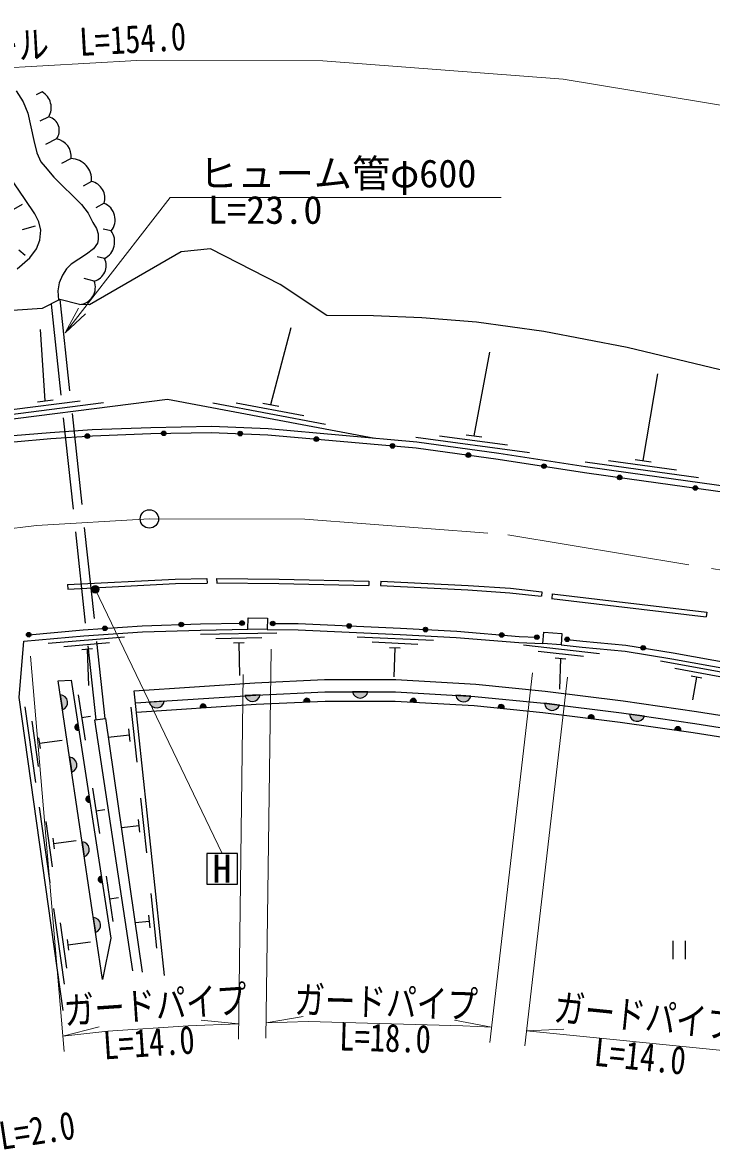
# Model space of a CAD drawing. Units: millimetres at full size, sheet at 1:1000; details may follow other scales. Extents: x 40000 to 680000, y 20000 to 380000.
# Drawn here: x 164459 to 209521, y 266057 to 339794 of the extents above; entities that cross this region are included whole.
import ezdxf
from ezdxf.enums import TextEntityAlignment as Align

# ---------------------------------------------------------------- set-up
doc = ezdxf.new("R2010")
doc.units = ezdxf.units.MM
doc.header["$LTSCALE"] = 1000
doc.linetypes.add('CHAIN', pattern=[18.5, 12, -1.5, 3.5, -1.5])
doc.linetypes.add('DASHED', pattern=[7.5, 6, -1.5])
for name, color, linetype, lineweight in [('M-BGD', 7, 'Continuous', 25), ('M-BMK', 2, 'CHAIN', 13), ('M-BMK-SRVR', 3, 'Continuous', 25), ('M-STR-HTXT', 7, 'Continuous', 13), ('M-STR-STRC', 7, 'Continuous', 25)]:
    doc.layers.add(name, color=color, linetype=linetype, lineweight=lineweight)
doc.styles.add('ＭＳ ゴシック', font='')
doc.styles.get('ＭＳ ゴシック').set_extended_font_data('MS Gothic')

# ---------------------------------------------------------------- blocks, each defined once
blk = doc.blocks.new('open_arrow')
at = {"color": 0, "linetype": 'Continuous', "lineweight": -2}
blk.add_lwpolyline([(7.5, 1.25), (0, 0), (7.5, -1.25)], dxfattribs=at)

msp = doc.modelspace()

# ---------------------------------------------------------------- hatches: boundary and pattern name
at = {"layer": 'M-BGD'}
for points in [[(168551, 312724, -1), (168851, 312743, -1)], [(173547, 312914, -1), (173847, 312920, -0.41421), (173700, 312767, -0.41421)], [(178545, 312906, -1), (178845, 312893, -0.41421), (178689, 312750, -0.41421)], [(183531, 312553, -1), (183830, 312526, -0.41421), (183667, 312390, -0.41421)], [(188511, 312106, -1), (188810, 312079, -0.41421), (188647, 311943, -0.41421)], [(193475, 311512, -1), (193772, 311472, -0.41421), (193603, 311343, -0.41421)], [(198422, 310786, -1), (198718, 310739, -0.41421), (198547, 310614, -0.41421)], [(203367, 310052, -1), (203664, 310010, -1)], [(208319, 309360, -1), (208616, 309319, -1)], [(169696, 300147, -1), (169995, 300166, -0.41421), (169855, 300007, -0.41421)], [(174689, 300398, -1), (174989, 300408, -1)], [(178669, 300496, -1), (178969, 300506, -1)], [(180676, 300480, -1), (180976, 300466, -0.41421), (180819, 300324, -0.41421)], [(185673, 300319, -1), (185973, 300305, -0.41421), (185816, 300163, -0.41421)], [(190667, 300079, -1), (190967, 300064, -0.41421), (190809, 299922, -0.41421)], [(164713, 299733, -1), (165013, 299743, -1)], [(195654, 299731, -1), (195953, 299706, -0.41421), (195791, 299569, -0.41421)], [(197949, 299583, -1), (198248, 299569, -0.41421), (198092, 299427, -0.41421)], [(199937, 299457, -1), (200234, 299409, -1)], [(204905, 298903, -1), (205201, 298855, -1)], [(166925, 295806, -0.82183), (167070, 294825)], [(179993, 295803, -0.82183), (179004, 295752)], [(187041, 295999, -0.82183), (186050, 295999)], [(193791, 295713, -0.82183), (192803, 295776)], [(173730, 295395, -0.82183), (172741, 295329)], [(176076, 294949, -0.4608), (176261, 295197, -0.4608), (176477, 294976)], [(182855, 295335, -0.4608), (183045, 295579, -0.4608), (183257, 295353)], [(189814, 295343, -0.4608), (190028, 295566, -0.4608), (190215, 295320)], [(195560, 294949, -0.4608), (195784, 295163, -0.4608), (195960, 294909)], [(199583, 295126, -0.82183), (198600, 295249)], [(201449, 294288, -0.4608), (201678, 294496, -0.4608), (201848, 294238)], [(205141, 294403, -0.82183), (204160, 294544)], [(168144, 293497, -0.4608), (167881, 293660, -0.4608), (168082, 293894)], [(207118, 293512, -0.4608), (207350, 293716, -0.4608), (207515, 293455)], [(167530, 291724, -0.82183), (167676, 290744)], [(168867, 288788, -0.4608), (168605, 288951, -0.4608), (168806, 289185)], [(168352, 286184, -0.82183), (168497, 285203)], [(169675, 283533, -0.4608), (169412, 283696, -0.4608), (169614, 283930)], [(169086, 281235, -0.82183), (169231, 280255)]]:
    msp.add_hatch(color=256, dxfattribs=at).paths.add_polyline_path(points)
at = {"layer": 'M-STR-HTXT'}
msp.add_hatch(color=256, dxfattribs=at).paths.add_polyline_path([(169438, 302835, -0.41421), (169338, 302495, -0.41421), (168999, 302595, -1)])

# ---------------------------------------------------------------- linework, layer by layer
at = {"layer": 'M-BGD'}
for p, q in [((165736, 335253), (165343, 335057)), ((166177, 333619), (165590, 333341)), ((166674, 332174), (165950, 331822)), ((167634, 330894), (167017, 330577)), ((168974, 329399), (168431, 329078)), ((163741, 327489), (164461, 327916)), ((169787, 327974), (169246, 327680)), ((164459, 326241), (165301, 326482)), ((170262, 326160), (169742, 326266)), ((164226, 324932), (164635, 324566)), ((169824, 324350), (169330, 324466)), ((169154, 322879), (168493, 323047)), ((165949, 315048), (165639, 319715)), ((180701, 314795), (182034, 319847)), ((193992, 312754), (195019, 318234)), ((205053, 311129), (206018, 316818)), ((162304, 313982), (169745, 314924)), ((163754, 314468), (168219, 315034)), ((165428, 314982), (166470, 315114)), ((176905, 314900), (184275, 313511)), ((178435, 314917), (182857, 314084)), ((180185, 314893), (181217, 314698)), ((190195, 312661), (197628, 311657)), ((191722, 312758), (196181, 312155)), ((193471, 312824), (194512, 312683)), ((204533, 311202), (205573, 311057)), ((201256, 311054), (208684, 310016)), ((202783, 311144), (207239, 310521)), ((176522, 303415), (176527, 303115)), ((177155, 303426), (177160, 303126)), ((187118, 303251), (187118, 302951)), ((187890, 303251), (187875, 302951)), ((167409, 303022), (167428, 302723)), ((198435, 302553), (198402, 302255)), ((199111, 302404), (199076, 302106)), ((199111, 302404), (209214, 301209)), ((199061, 302107), (209178, 300911)), ((209214, 301209), (209178, 300911)), ((171123, 299577), (166140, 299173)), ((181099, 299848), (176100, 299745)), ((180105, 299527), (177106, 299465)), ((191338, 299356), (186343, 299587)), ((170151, 299197), (167161, 298955)), ((169029, 298805), (168331, 298749)), ((168680, 298777), (168779, 296411)), ((178962, 299204), (178262, 299189)), ((178612, 299196), (178643, 297070)), ((190325, 299102), (187328, 299241)), ((189162, 298856), (188463, 298889)), ((188813, 298872), (188740, 296985)), ((202188, 298494), (197219, 299049)), ((201161, 298307), (198180, 298640)), ((199985, 298136), (199289, 298214)), ((199637, 298175), (199572, 296172)), ((211115, 297103), (206196, 298000)), ((210078, 296987), (207126, 297525)), ((208892, 296898), (208204, 297024)), ((208548, 296961), (208279, 295485)), ((166925, 295806), (167070, 294825)), ((168093, 295800), (168549, 292835)), ((179993, 295803), (179004, 295752)), ((187041, 295999), (186050, 295999)), ((193791, 295713), (192803, 295776)), ((164619, 295028), (165317, 290077)), ((171953, 291409), (171573, 294989)), ((173730, 295395), (172741, 295329)), ((176076, 294949), (176477, 294976)), ((182855, 295335), (183257, 295353)), ((189814, 295343), (190215, 295320)), ((195560, 294949), (195960, 294909)), ((199583, 295126), (198600, 295249)), ((168321, 294318), (168914, 294409)), ((201449, 294288), (201848, 294238)), ((205141, 294403), (204160, 294544)), ((165056, 294080), (165475, 291109)), ((168144, 293497), (168082, 293894)), ((171509, 292749), (171420, 293585)), ((207118, 293512), (207515, 293455)), ((165513, 292983), (165611, 292290)), ((165562, 292636), (167048, 292845)), ((171464, 293167), (170064, 293019)), ((167530, 291724), (167676, 290744)), ((168867, 288788), (168806, 289185)), ((169030, 289702), (169486, 286737)), ((165544, 288464), (166242, 283513)), ((172583, 285468), (172203, 289048)), ((169258, 288219), (169851, 288311)), ((172139, 286809), (172050, 287644)), ((165981, 287515), (166400, 284545)), ((172095, 287226), (170923, 287102)), ((166439, 286419), (166536, 285725)), ((166487, 286072), (167973, 286281)), ((168352, 286184), (168497, 285203)), ((169675, 283533), (169614, 283930)), ((169918, 283929), (170374, 280964)), ((170146, 282446), (170739, 282537)), ((173246, 279221), (172866, 282801)), ((166479, 281830), (167177, 276879)), ((169086, 281235), (169231, 280255)), ((172758, 280979), (171826, 280881)), ((172802, 280562), (172713, 281397)), ((166916, 280882), (167335, 277911)), ((167373, 279785), (167471, 279092)), ((167422, 279439), (168908, 279648)), ((207002, 279703), (207002, 278503)), ((207802, 279703), (207802, 278503))]:
    msp.add_line(p, q, dxfattribs=at)
at = {"layer": 'M-BGD', "linetype": 'DASHED'}
for p, q in [((166898, 321672), (169838, 294257)), ((166326, 321377), (169244, 294167))]:
    msp.add_line(p, q, dxfattribs=at)
at = {"layer": 'M-BGD'}
for points in [[(164038, 335319), (164495, 334600), (164811, 333873), (165206, 332068), (165392, 331279), (165662, 330690), (165932, 330354), (166498, 329677), (168320, 327893), (168748, 327314), (169063, 326719), (169300, 326310), (169407, 325964), (169407, 325596), (169353, 325351), (169097, 324990), (168642, 324640), (167640, 323975), (167327, 323675), (167080, 323265), (166860, 322753), (166763, 322231), (166803, 321624)], [(164111, 323673), (164936, 324403), (165377, 324991), (165595, 325555), (165655, 326216), (165530, 326764), (165259, 327268), (164623, 328205), (163271, 330192)], [(210641, 316943), (204002, 318530), (198562, 319570), (194158, 320179), (190578, 320481), (187407, 320605), (184370, 320629), (181312, 322662), (176747, 324983), (174829, 324780), (168830, 321329), (168183, 321341), (166897, 321673), (165740, 321073), (162496, 320864), (159477, 320434), (158284, 320122), (156821, 318754), (155658, 317028), (155680, 316697), (155959, 314551)], [(158082, 312007), (160553, 313458), (173942, 315154), (187497, 312598)], [(75433, 283796), (78361, 285075), (82546, 286839), (85670, 288184), (89147, 289554), (115935, 299782), (119913, 301237), (122960, 302234), (126493, 303287), (130118, 304519), (136028, 306181), (143046, 308255), (146808, 309316), (151682, 310735), (154570, 311386), (156755, 311773), (158504, 312082), (163856, 312767), (166274, 312974), (169020, 313155), (172849, 313300), (176809, 313378), (180519, 313224), (185382, 312788)], [(89292, 289181), (116075, 299408), (120044, 300859), (123079, 301852), (126614, 302906), (130236, 304136), (136139, 305797), (143157, 307871), (146918, 308932), (151782, 310347), (154649, 310994), (156825, 311379), (158564, 311686), (163899, 312369), (166304, 312575), (169041, 312756), (172860, 312901), (176805, 312978), (180493, 312825), (190196, 311955), (195564, 311229), (201220, 310351), (204166, 309941), (210568, 309046)], [(185382, 312788), (190241, 312352), (195621, 311625), (201278, 310747), (204221, 310337), (210629, 309441), (217729, 308256), (223601, 307106), (229264, 305820), (232688, 304975), (236160, 304079), (237592, 303662), (239555, 303113), (244763, 301737), (247060, 301102)], [(167409, 303022), (174446, 303379), (176522, 303415)], [(167426, 302722), (174456, 303079), (176527, 303115)], [(177155, 303426), (181236, 303380), (187118, 303251)], [(177156, 303126), (181231, 303080), (187115, 302951), (187118, 302951)], [(187890, 303251), (193598, 302967), (196369, 302784), (198435, 302553)], [(187883, 302951), (193580, 302668), (196342, 302485), (198386, 302257)], [(164863, 299738), (168427, 300063), (172280, 300317), (176091, 300445), (178819, 300501)], [(180826, 300473), (182489, 300467), (189174, 300157), (192859, 299965), (196946, 299622), (198099, 299576)], [(167118, 275147), (164232, 295626), (164539, 299307), (168458, 299664), (172300, 299917), (176102, 300045), (179190, 300108)], [(180456, 300075), (182479, 300067), (189154, 299757), (192832, 299566), (196921, 299223), (198502, 299160)], [(200085, 299433), (201111, 299319), (203927, 299061), (207008, 298563), (214753, 297151), (217129, 296628)], [(199691, 299075), (201071, 298921), (203877, 298664), (206940, 298169), (214674, 296759), (217524, 296131)], [(173736, 277444), (171760, 296066), (179663, 296590), (184215, 296799), (188880, 296799), (194116, 296499), (198649, 296049), (203740, 295413), (208543, 294721), (216879, 293402), (226452, 291306), (235429, 288961), (243631, 286618), (250357, 284359), (250538, 283484)], [(171845, 295270), (179708, 295791), (184233, 295999), (188857, 295999), (194054, 295701), (198560, 295254), (203634, 294620), (208424, 293930), (216730, 292615), (226265, 290528), (235218, 288190), (243394, 285854), (249667, 283747), (250538, 283484)], [(171908, 294673), (179741, 295192), (184247, 295399), (188840, 295399), (194007, 295103), (198493, 294658), (203554, 294025), (208334, 293337), (216619, 292026), (226125, 289945), (235060, 287611), (243216, 285280), (249485, 283175), (250113, 282985)], [(171675, 277735), (169186, 294159), (169884, 294264), (172293, 277668)]]:
    msp.add_lwpolyline(points, dxfattribs=at)
for points in [[(179209, 300845), (180476, 300811), (180456, 300075), (179190, 300108)], [(198555, 299903), (199745, 299818), (199691, 299075), (198502, 299160)], [(169686, 277186), (166788, 296727), (167640, 296771), (170235, 279889)]]:
    msp.add_lwpolyline(points, close=True, dxfattribs=at)
for centre in [(168701, 312733), (173697, 312917), (178695, 312899), (183681, 312539), (188661, 312092), (193623, 311492), (198570, 310763), (203516, 310031), (208468, 309339), (169845, 300157), (174839, 300403), (178819, 300501), (180826, 300473), (185823, 300312), (190817, 300071), (164863, 299738), (195804, 299718), (198099, 299576), (200085, 299433), (205053, 298879)]:
    msp.add_circle(centre, 150, dxfattribs=at)
for centre, radius, start, end in [((165148, 334218), 1190, 329.82407, 60.41043), ((165954, 332735), 912, 322.05261, 75.86642), ((166499, 331043), 1144, 352.54142, 81.21294), ((167591, 329508), 1387, 355.51279, 88.22779), ((168731, 328316), 1110, 342.08928, 77.35338), ((169345, 326889), 1171, 321.47067, 67.85949), ((169242, 325449), 1243, 297.8879, 34.90018), ((168871, 323896), 1056, 285.55253, 25.48155), ((168082, 322480), 1144, 275.05728, 20.42178), ((166901, 295301), 505, 289.60697, 87.26516), ((179494, 295875), 505, 194.11596, 351.77415), ((186545, 296096), 505, 191.1709, 348.8291), ((193303, 295842), 505, 187.52869, 345.18688), ((173229, 295460), 505, 194.96237, 352.62057), ((176274, 294994), 203, 354.82978, 192.75316), ((183055, 295376), 203, 353.66361, 191.58699), ((190016, 295363), 203, 347.7618, 185.68518), ((195763, 294960), 203, 345.37265, 183.29604), ((199104, 295285), 505, 184.04605, 341.70425), ((201653, 294295), 203, 343.91346, 181.83684), ((204665, 294570), 505, 182.97996, 340.63815), ((168082, 293691), 203, 89.77684, 287.70023), ((207321, 293515), 203, 342.84736, 180.77074), ((167506, 291220), 505, 289.60697, 87.26516), ((168805, 288982), 203, 89.77684, 287.70023), ((168328, 285679), 505, 289.60697, 87.26516), ((169613, 283727), 203, 89.77684, 287.70023), ((169062, 280731), 505, 289.60697, 87.26516)]:
    msp.add_arc(centre, radius, start, end, dxfattribs=at)
at = {"layer": 'M-BMK'}
msp.add_lwpolyline([(78021, 277848), (96420, 286712), (106750, 291169), (120102, 296193), (130644, 299699), (141552, 302836), (148441, 304383), (155543, 305696), (165361, 306893), (172756, 307314), (182925, 307294), (196211, 306272), (219407, 302439), (240952, 297352), (270684, 288634)], dxfattribs=at)
at = {"layer": 'M-BMK-SRVR'}
msp.add_circle((172756, 307314), 600, dxfattribs=at)
at = {"layer": 'M-STR-HTXT'}
for p, q in [((169218, 302715), (177509, 285422)), ((180712, 298785), (180382, 273332)), ((164974, 298331), (167187, 272471)), ((197825, 297236), (195017, 273058)), ((178890, 297145), (178581, 273267)), ((200109, 296970), (197306, 272828)), ((178594, 274268), (176152, 274522)), ((180395, 274334), (182812, 274763)), ((195134, 274064), (192719, 274506)), ((167101, 273468), (169479, 274078)), ((197421, 273822), (199874, 273920)), ((197421, 273822), (212483, 272315))]:
    msp.add_line(p, q, dxfattribs=at)
for points in [[(77654, 310971), (83962, 314010), (95519, 318997), (110082, 324477), (121761, 328360), (134113, 331913), (142427, 333780), (150997, 335363), (162690, 336790), (171933, 337316), (184108, 337291), (199813, 336083), (225305, 331871), (243412, 327596)], [(167245, 319490), (174109, 328356), (195759, 328356)], [(180395, 274334), (183138, 274433), (193261, 274141), (195134, 274064)], [(167101, 273468), (170042, 273798), (175284, 274148), (178594, 274268)]]:
    msp.add_lwpolyline(points, dxfattribs=at)
msp.add_circle((169218, 302715), 250, dxfattribs=at)
at = {"layer": 'M-STR-STRC'}
msp.add_lwpolyline([(176509, 283422), (178509, 283422), (178509, 285422), (176509, 285422)], close=True, dxfattribs=at)

# ---------------------------------------------------------------- block references
at = {"layer": 'M-STR-HTXT', "xscale": 240, "yscale": 240, "rotation": 52.3}
msp.add_blockref('open_arrow', (167245, 319490), dxfattribs=at)

# ---------------------------------------------------------------- texts
at = {"layer": 'M-STR-HTXT', "style": 'ＭＳ ゴシック', "width": 0.8}
for s, rotation, p in [('ガードレール\u3000L=154.0', 3.257, (164757, 336856)), ('ガードパイプ', 3.828, (173247, 274065)), ('ガードパイプ', 358.349, (188198, 274236)), ('ガードパイプ', 354.285, (205070, 273324))]:
    msp.add_text(s, height=1833, rotation=rotation, dxfattribs=at).set_placement(p, align=Align.BOTTOM_CENTER)
at = {"layer": 'M-STR-HTXT', "style": 'ＭＳ ゴシック'}
msp.add_text('ヒューム管φ600', height=1833, dxfattribs=at).set_placement((176009, 328456), align=Align.BOTTOM_LEFT)
msp.add_text('L=23.0', height=1833, dxfattribs=at).set_placement((176593, 328456), align=Align.TOP_LEFT)
at = {"layer": 'M-STR-HTXT', "style": 'ＭＳ ゴシック', "width": 0.8}
for s, rotation, p in [('L=18.0', 358.349, (188200, 274287)), ('L=14.0', 3.828, (172663, 273973)), ('L=14.0', 354.285, (204952, 273068)), ('L=2.0', 8.587, (165265, 268212))]:
    msp.add_text(s, height=1833, rotation=rotation, dxfattribs=at).set_placement(p, align=Align.TOP_CENTER)
at = {"layer": 'M-STR-STRC', "style": 'ＭＳ ゴシック'}
msp.add_text('H', height=1833, dxfattribs=at).set_placement((177509, 284422), align=Align.MIDDLE_CENTER)

doc.saveas('drawing.dxf')
